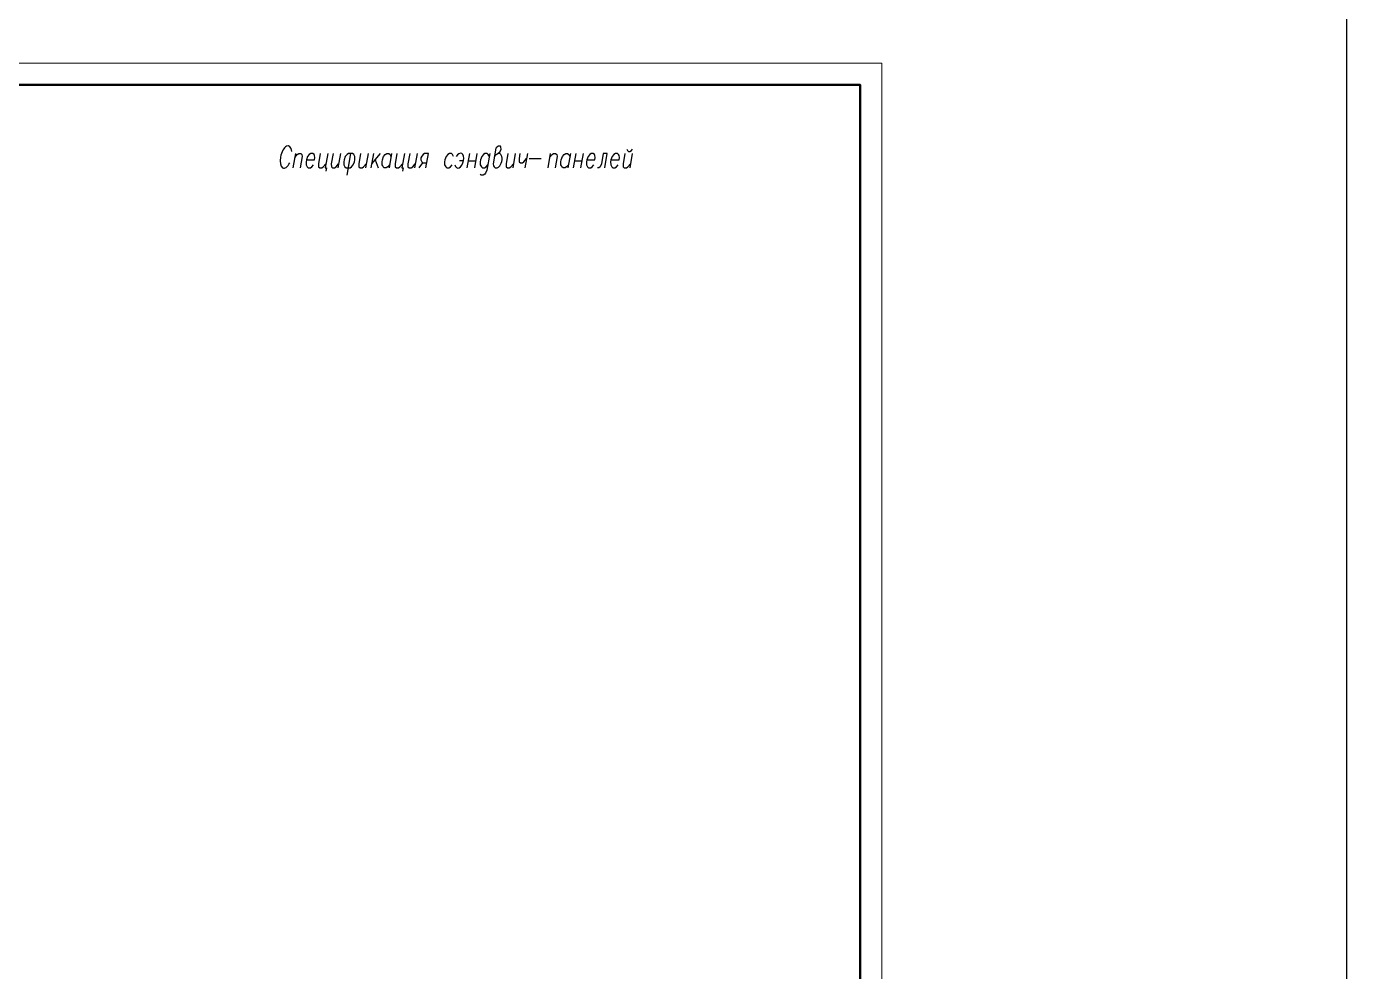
# Model space of a CAD drawing. Header units: millimetres. Extents: x 148937 to 2048786, y 870 to 351006.
# Drawn here: x 612326 to 642719, y 293537 to 315305 of the extents above; entities that cross this region are included whole.
import ezdxf

# ---------------------------------------------------------------- set-up
doc = ezdxf.new("R2010")
doc.units = ezdxf.units.MM
doc.layers.add('PDF _Геометрия', color=7, linetype='Continuous')

msp = doc.modelspace()

# ---------------------------------------------------------------- linework, layer by layer
at = {"color": 3}
msp.add_lwpolyline([(494549.10833, 351006.44095), (642718.89428, 351006.44095), (642718.89428, 246432.46935), (494549.10833, 246432.46935)], close=True, dxfattribs=at)
at = {"layer": 'PDF _Геометрия', "lineweight": 15}
msp.add_lwpolyline([(572614.19658, 272458.03955), (572614.19658, 314460.95953), (632018.60568, 314460.95953), (632018.60568, 272458.03955)], close=True, dxfattribs=at)
at = {"layer": 'PDF _Геометрия', "lineweight": 50}
msp.add_lwpolyline([(574612.3935, 272956.51559), (574612.3935, 313962.48783), (631520.13397, 313962.48783), (631520.13397, 272956.51559)], close=True, dxfattribs=at)
at = {"layer": 'PDF _Геометрия', "lineweight": 25}
for points in [[(623104.07677, 312308.06992), (623142.75152, 312355.33905), (623177.12907, 312378.97362), (623232.99259, 312426.24275), (623256.62716, 312473.51188), (623250.18136, 312520.78102), (623237.28978, 312544.41558), (623192.16925, 312544.41558), (623155.6431, 312520.78102), (623136.30573, 312497.14645), (623073.99641, 312140.47935), (623080.4422, 312093.21022), (623091.18519, 312069.57565), (623119.11695, 312045.94109), (623164.23749, 312045.94109)], [(626150.78679, 312473.50734), (626161.52977, 312449.87277), (626189.46153, 312426.2382), (626219.54189, 312426.2382), (626253.91944, 312449.87277), (626275.40541, 312473.50734)], [(618518.97054, 312378.97292), (618460.95842, 312045.94039)], [(618501.78137, 312282.28343), (618561.94209, 312355.33573), (618596.31964, 312378.97029), (618643.58877, 312378.97029), (618669.37193, 312355.33573), (618675.81772, 312308.06659), (618630.69719, 312045.93776)], [(618772.5045, 312235.01622), (618957.28384, 312235.01622), (618965.87823, 312282.28535), (618959.43244, 312331.70308), (618948.68945, 312355.33765), (618920.75769, 312378.97222), (618875.63715, 312378.97222), (618839.11101, 312355.33765), (618800.43626, 312308.06852), (618772.5045, 312235.01622), (618763.91011, 312187.74709), (618766.05871, 312116.84339), (618789.69328, 312069.57425), (618815.47644, 312045.93969), (618862.74557, 312045.93969), (618897.12312, 312069.57425), (618937.94647, 312116.84339)], [(619090.49703, 312378.97292), (619049.67368, 312140.47865), (619051.82228, 312069.57495), (619079.75404, 312045.94039), (619124.87458, 312045.94039), (619161.40073, 312069.57495), (619219.41284, 312140.47865)], [(619262.38544, 312378.97292), (619202.22472, 312045.94039), (619234.45368, 312045.94039), (619221.5621, 311972.88809)], [(619384.85595, 312378.97292), (619344.03261, 312140.47865), (619346.1812, 312069.57495), (619374.11296, 312045.94039), (619419.2335, 312045.94039), (619455.75965, 312069.57495), (619513.77177, 312140.47865)], [(619556.74327, 312378.97292), (619496.58255, 312045.94039)], [(619788.79104, 312378.97292), (619700.69856, 311878.34982)], [(620020.83991, 312378.97292), (619977.86797, 312140.47865), (619980.01656, 312069.57495), (620007.94832, 312045.94039), (620055.21746, 312045.94039), (620089.59501, 312069.57495), (620147.60713, 312140.47865)], [(620190.57981, 312378.97292), (620132.56769, 312045.94039)], [(620315.19773, 312378.97292), (620255.03702, 312045.94039)], [(620469.89698, 312378.97292), (620272.22606, 312140.47865)], [(620351.72458, 312235.01622), (620424.77688, 312045.93969)], [(620686.90518, 312116.84164), (620646.08184, 312069.57251), (620611.70429, 312045.93794), (620564.43516, 312045.93794), (620538.65199, 312069.57251), (620527.90901, 312093.20707), (620515.01743, 312116.84164), (620512.86883, 312187.74534), (620521.46322, 312235.01447), (620549.39498, 312308.06677), (620588.06972, 312355.3359), (620624.59587, 312378.97047), (620669.71641, 312378.97047), (620697.64817, 312355.3359), (620719.13414, 312308.06677)], [(620732.02607, 312378.97292), (620674.01395, 312045.94039)], [(620856.64399, 312378.97292), (620813.67206, 312140.47865), (620815.82065, 312069.57495), (620843.75241, 312045.94039), (620891.02155, 312045.94039), (620925.3991, 312069.57495), (620983.41122, 312140.47865)], [(621026.38281, 312378.97292), (620968.37069, 312045.94039), (620998.45104, 312045.94039), (620985.55946, 311972.88809)], [(621151.00182, 312378.97292), (621108.02988, 312140.47865), (621110.17848, 312069.57495), (621138.11024, 312045.94039), (621183.23078, 312045.94039), (621219.75693, 312069.57495), (621277.76904, 312140.47865)], [(621320.74173, 312378.97292), (621260.58101, 312045.94039)], [(621370.15854, 312045.93864), (621451.80522, 312164.11147)], [(621426.02232, 312187.74604), (621451.80549, 312164.11147), (621546.34375, 312164.11147)], [(621524.85778, 312045.93864), (621582.8699, 312378.97117), (621490.48023, 312378.97117), (621456.10268, 312355.3366)], [(622158.69323, 312308.06992), (622137.20726, 312355.33905), (622109.2755, 312378.97362), (622064.15497, 312378.97362), (622027.62882, 312355.33905), (621988.95407, 312308.06992), (621961.02231, 312235.01762), (621952.42792, 312187.74849), (621954.57652, 312116.84479), (621978.21109, 312069.57565), (622003.99425, 312045.94109), (622051.26338, 312045.94109), (622085.64093, 312069.57565), (622124.31568, 312116.84479)], [(622390.7421, 312211.38043), (622296.20383, 312211.38043)], [(622528.25217, 312378.97292), (622468.09146, 312045.94039)], [(622498.17195, 312211.38043), (622667.91111, 312211.38043)], [(622697.99098, 312378.97292), (622639.97886, 312045.94039)], [(622992.3499, 312378.97292), (622923.5948, 311996.52266), (622895.66304, 311925.61896), (622876.32567, 311901.98439), (622841.94812, 311878.34982), (622794.67898, 311878.34982), (622768.89582, 311901.98439)], [(622979.45775, 312308.06992), (622968.71477, 312331.70448), (622955.82319, 312355.33905), (622930.04002, 312378.97362), (622882.77089, 312378.97362), (622848.39334, 312355.33905), (622809.71859, 312308.06992), (622781.78683, 312235.01762), (622773.19245, 312187.74849), (622775.34104, 312116.84479), (622798.97561, 312069.57565), (622824.75877, 312045.94109), (622872.02791, 312045.94109), (622906.40546, 312069.57565), (622945.0802, 312116.84479)], [(623273.81593, 312308.06992), (623250.18136, 312355.33905), (623224.3982, 312378.97362), (623177.12907, 312378.97362)], [(623409.17715, 312378.97292), (623368.3538, 312140.47865), (623370.5024, 312069.57495), (623398.43416, 312045.94039), (623443.5547, 312045.94039), (623477.93225, 312069.57495), (623538.09296, 312140.47865)], [(623581.06501, 312378.97292), (623520.9043, 312045.94039)], [(623688.49486, 312378.97292), (623667.00889, 312258.65149), (623669.15749, 312187.74779), (623697.08925, 312164.11322), (623744.35838, 312164.11322), (623778.73593, 312187.74779), (623836.74805, 312258.65149)], [(623858.23422, 312378.97292), (623800.2221, 312045.94039)], [(623899.05754, 312258.64764), (624178.37514, 312258.64764)], [(624384.64037, 312378.97292), (624326.62825, 312045.94039)], [(624367.45174, 312282.28343), (624427.61246, 312355.33573), (624461.99001, 312378.97029), (624509.25914, 312378.97029), (624535.04231, 312355.33573), (624541.4881, 312308.06659), (624496.36756, 312045.93776)], [(624803.61667, 312116.84164), (624762.79332, 312069.57251), (624728.41577, 312045.93794), (624681.14664, 312045.93794), (624655.36347, 312069.57251), (624644.62049, 312093.20707), (624631.72891, 312116.84164), (624629.58031, 312187.74534), (624638.1747, 312235.01447), (624666.10646, 312308.06677), (624704.7812, 312355.3359), (624741.30735, 312378.97047), (624786.42789, 312378.97047), (624814.35965, 312355.3359), (624835.84562, 312308.06677)], [(624848.73755, 312378.97292), (624790.72543, 312045.94039)], [(624973.35602, 312378.97292), (624913.19531, 312045.94039)], [(624943.2758, 312211.38043), (625113.01496, 312211.38043)], [(625143.09483, 312378.97292), (625085.08272, 312045.94039)], [(625226.89053, 312235.01622), (625411.66987, 312235.01622), (625420.26426, 312282.28535), (625413.81847, 312331.70308), (625403.07548, 312355.33765), (625375.14372, 312378.97222), (625330.02318, 312378.97222), (625293.49704, 312355.33765), (625254.82229, 312308.06852), (625226.89053, 312235.01622), (625218.29614, 312187.74709), (625220.44474, 312116.84339), (625244.07931, 312069.57425), (625269.86247, 312045.93969), (625317.1316, 312045.93969), (625351.50915, 312069.57425), (625390.1839, 312116.84339)], [(625641.56964, 312045.94039), (625699.58175, 312378.97292), (625607.19208, 312378.97292), (625566.36874, 312140.47865), (625538.43698, 312069.57495), (625501.91083, 312045.94039), (625471.83047, 312045.94039)], [(625783.3769, 312235.01622), (625970.30484, 312235.01622), (625976.75063, 312282.28535), (625970.30484, 312331.70308), (625959.56186, 312355.33765), (625931.63009, 312378.97222), (625886.50956, 312378.97222), (625849.98341, 312355.33765), (625811.30866, 312308.06852), (625783.3769, 312235.01622), (625774.78252, 312187.74709), (625779.07971, 312116.84339), (625800.56568, 312069.57425), (625826.34884, 312045.93969), (625873.61798, 312045.93969), (625907.99553, 312069.57425), (625948.81887, 312116.84339)], [(626103.51794, 312378.97292), (626060.546, 312140.47865), (626064.84319, 312069.57495), (626090.62636, 312045.94039), (626137.89549, 312045.94039), (626172.27304, 312069.57495), (626230.28516, 312140.47865)], [(626273.2573, 312378.97292), (626215.24518, 312045.94039)]]:
    msp.add_lwpolyline(points, dxfattribs=at)
msp.add_lwpolyline([(619833.91193, 312378.97292), (619741.52226, 312378.97292), (619707.14471, 312355.33835), (619666.32136, 312308.06922), (619638.3896, 312235.01692), (619629.79521, 312187.74779), (619634.09241, 312116.84409), (619655.57838, 312069.57495), (619683.51014, 312045.94039), (619775.89981, 312045.94039), (619810.27736, 312069.57495), (619851.1007, 312116.84409), (619879.03246, 312187.74779), (619885.47825, 312235.01692), (619883.32966, 312308.06922), (619861.84369, 312355.33835)], close=True, dxfattribs=at)
for centre, major_axis, ratio, start_param, end_param in [((618302.51741, 312295.02691), (-60.1763, -255.40515), 0.4729756075, 2.2176656992, 7.4304196807), ((622288.0812, 312212.68707), (-46.04852, -168.77312), 0.5671835818, 5.4617215883, 10.5565565096)]:
    msp.add_ellipse(centre, major_axis=major_axis, ratio=ratio, start_param=start_param, end_param=end_param, dxfattribs=at)
for points in [[(621456.10268, 312355.3366), (621406.11199, 312307.92423), (621391.28667, 312249.19591), (621426.02232, 312187.74604)], [(623164.23749, 312045.94109), (623254.65761, 312086.15566), (623288.92773, 312218.18694), (623273.81593, 312308.06992)]]:
    msp.add_open_spline(points, degree=3, dxfattribs=at)

doc.saveas('drawing.dxf')
